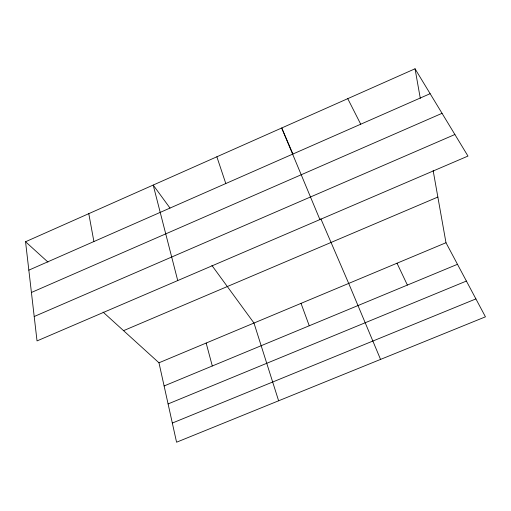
<?xml version="1.0" encoding="UTF-8"?>
<svg xmlns="http://www.w3.org/2000/svg" width="511" height="511" viewBox="0 0 511 511"><rect width="100%" height="100%" fill="white"/><g stroke="black" fill="none" stroke-linecap="round" stroke-linejoin="round"><path stroke-width="0.77" d="M25.55 241.748L415.034 68.781L467.974 156.072L37.028 340.914L25.55 241.748L47.957 262.079M28.84 270.153L430.134 93.685M31.42 292.477L442.047 113.314M34.205 316.513L454.892 134.502M123.553 330.655L437.863 197.054M103.088 312.093L158.972 362.791L445.988 242.725L433.136 170.527M164.108 385.965L457.479 264.302M168.087 403.939L466.402 281.063M172.328 423.057L475.907 298.909M169.997 208.06L153.198 185.059L177.732 280.558M211.918 265.452L253.986 323.048L278.623 400.79M445.988 242.725L485.45 316.826L176.57 442.219L158.972 362.791M347.755 98.661L360.721 124.205M397.021 263.21L407.388 285.074M292.918 154.003L281.708 127.993L319.912 219.577M320.825 218.734L348.706 283.42L380.554 359.405M301.03 303.362L309.251 325.769M216.868 156.788L225.798 183.538M206.157 343.053L212.301 365.978M88.786 213.668L93.903 241.537M415.034 68.781L420.298 98.348"/></g></svg>
